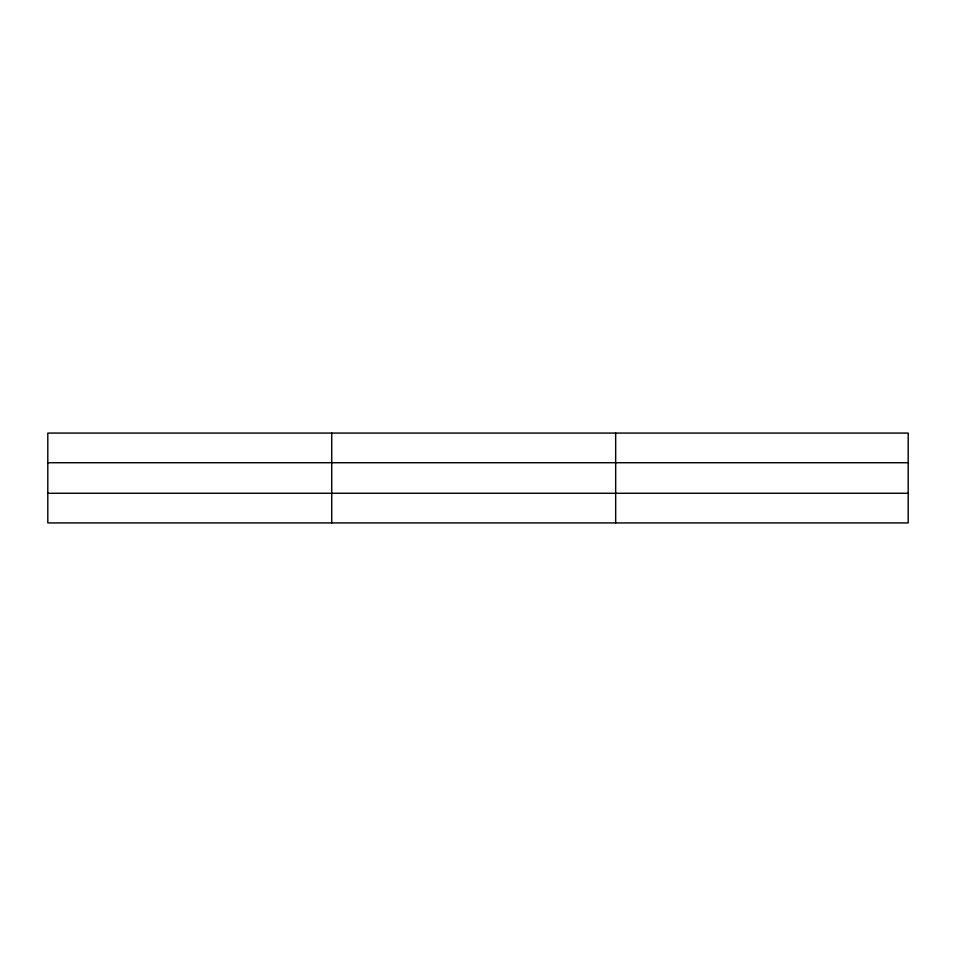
<?xml version="1.0" encoding="UTF-8"?>
<svg xmlns="http://www.w3.org/2000/svg" width="956" height="956" viewBox="0 0 956 956"><rect width="100%" height="100%" fill="white"/><g stroke="black" fill="none" stroke-linecap="round" stroke-linejoin="round"><path stroke-width="1.43" d="M331.732 522.92L331.732 433.08M615.664 522.92L615.664 433.08M908.2 462.728L908.2 433.08L47.8 433.08L47.8 522.92L908.2 522.92L908.2 462.728L47.8 462.728M47.8 493.272L908.2 493.272"/></g></svg>
